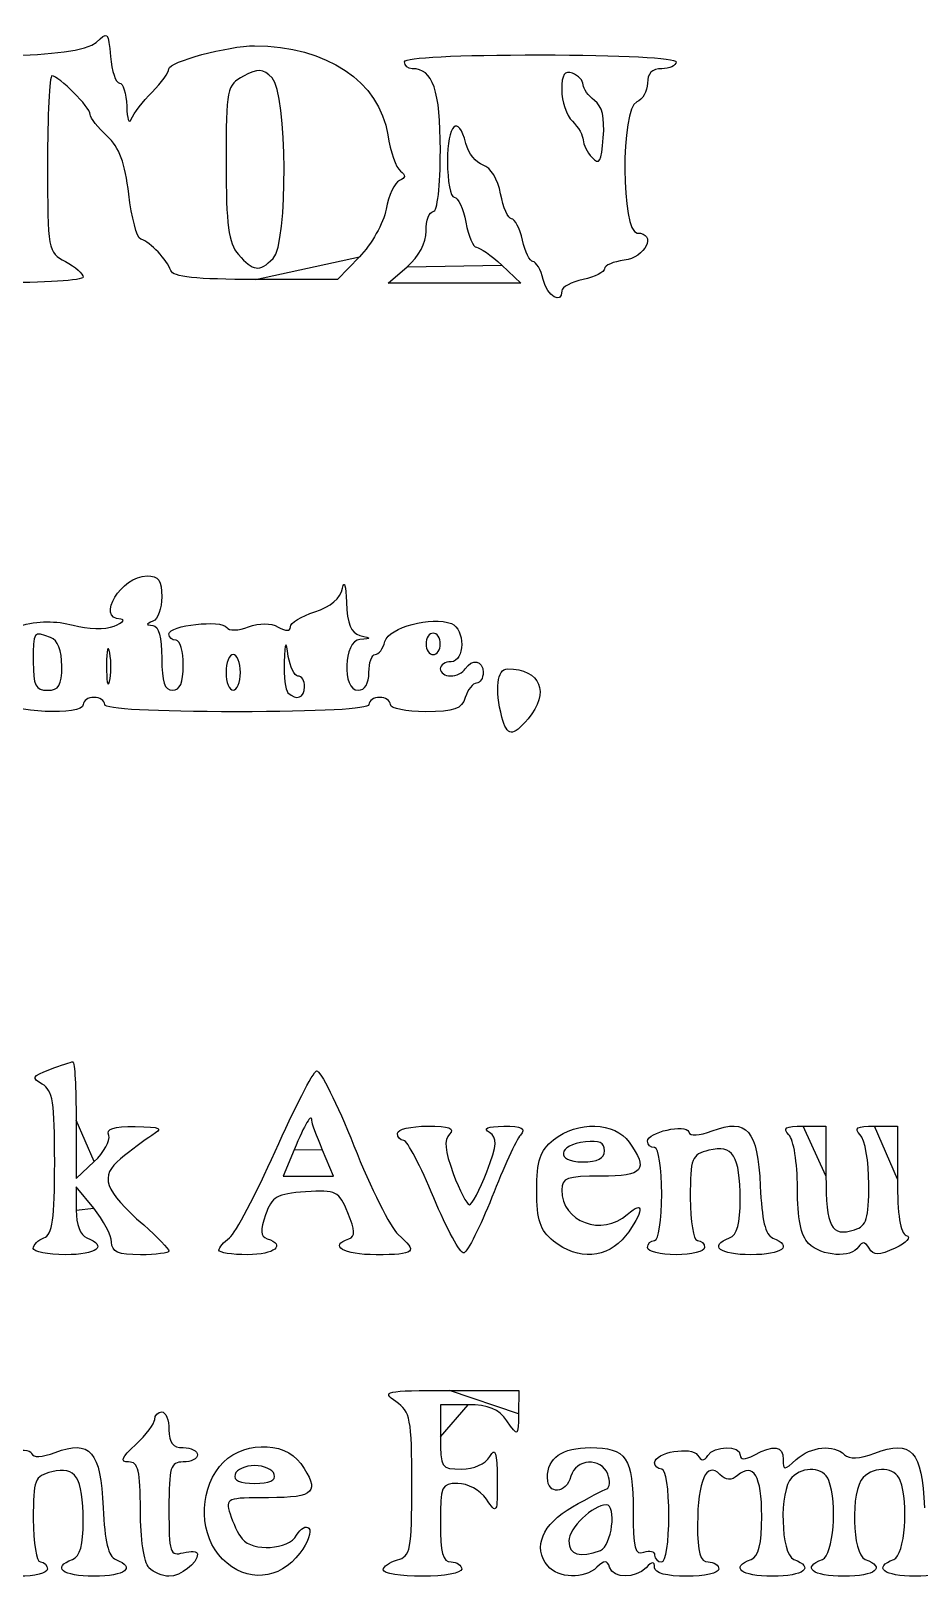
# Model space of a CAD drawing. Extents: x 1.04 to 4.15, y 7.76 to 9.54.
# Drawn here: x 1.782 to 2.197, y 7.789 to 8.513 of the extents above; entities that cross this region are included whole.
import ezdxf

# ---------------------------------------------------------------- set-up
doc = ezdxf.new("R2010")
doc.units = 0
doc.layers.add('Layer_1', color=7, linetype='CONTINUOUS')

msp = doc.modelspace()

# ---------------------------------------------------------------- linework, layer by layer
at = {"layer": 'Layer_1', "color": 7}
for points in [[(2.044988, 8.48104), (2.044988, 8.48104)], [(1.935295, 8.407966), (1.925025, 8.39746), (1.886838, 8.39746)], [(1.895, 8.407223), (1.895, 8.407222)], [(2.001744, 8.404127), (2.010735, 8.395794), (1.97973, 8.395794), (1.948725, 8.395794), (1.957577, 8.4034)], [(2.021131, 8.39746), (2.021131, 8.39746)], [(1.973092, 8.227465), (1.973092, 8.227465)], [(1.818782, 8.223259), (1.818782, 8.223259)], [(1.796425, 8.217108), (1.796425, 8.217108)], [(1.879758, 8.214131), (1.879758, 8.214131)], [(1.909758, 8.207465), (1.909758, 8.207465)], [(2.001859, 8.193295), (2.001859, 8.193295)], [(1.803092, 8.005214), (1.803092, 7.977966), (1.811523, 7.985887)], [(2.142425, 8.002461), (2.153092, 8.002461), (2.153092, 7.979325)], [(2.175758, 8.002461), (2.186425, 8.002461), (2.186425, 7.977739)], [(1.90482, 7.991457), (1.899669, 7.979128), (1.911425, 7.979128), (1.923181, 7.979128), (1.918136, 7.991202), (1.918136, 7.991202)], [(2.049758, 7.991016), (2.049758, 7.991016)], [(1.811322, 7.964128), (1.803125, 7.974128), (1.803114, 7.96319)], [(1.96999, 7.969062), (1.96999, 7.969062)], [(1.783097, 7.945438), (1.783092, 7.945438)], [(1.869758, 7.944594), (1.869758, 7.944594)], [(2.025961, 7.948833), (2.025961, 7.948833)], [(2.069758, 7.945794), (2.069758, 7.945795)], [(2.144996, 7.947702), (2.144996, 7.947699)], [(1.977354, 7.879126), (2.009762, 7.879126), (2.009586, 7.868293)], [(1.986021, 7.87246), (1.973095, 7.87246), (1.973095, 7.85746)], [(1.895595, 7.83996), (1.895595, 7.83996)], [(1.871484, 7.800434), (1.871484, 7.800434)], [(2.047823, 7.804483), (2.047823, 7.804483)], [(1.837095, 7.79646), (1.837095, 7.79646)], [(1.946428, 7.795404), (1.946429, 7.795404)], [(2.023248, 7.797278), (2.023248, 7.797276)]]:
    msp.add_lwpolyline(points, close=True, dxfattribs=at)
for points in [[(1.727441, 8.50746), (1.738305, 8.49985), (1.804802, 8.500344), (1.8125, 8.508091)], [(1.8125, 8.508091), (1.817745, 8.51337), (1.81816, 8.512953), (1.81913, 8.501424)], [(1.81913, 8.501424), (1.819699, 8.494661), (1.821574, 8.489127), (1.823297, 8.489127)], [(1.846429, 8.495675), (1.846429, 8.499041), (1.874128, 8.506531), (1.886429, 8.506492)], [(1.886429, 8.506492), (1.919963, 8.506381), (1.944679, 8.489831), (1.948576, 8.464871)], [(1.956429, 8.499042), (1.956429, 8.501039), (1.98082, 8.502262), (2.019762, 8.502217)], [(2.019762, 8.502217), (2.057606, 8.502172), (2.083095, 8.500866), (2.083095, 8.498969)], [(1.838588, 8.484922), (1.8429, 8.489235), (1.846429, 8.494073), (1.846429, 8.495675)], [(1.89455, 8.491482), (1.890132, 8.4959), (1.888102, 8.496032), (1.881217, 8.492347)], [(1.96, 8.495794), (1.958036, 8.495794), (1.956429, 8.497255), (1.956429, 8.499042)], [(1.973095, 8.457699), (1.973095, 8.485809), (1.969663, 8.495794), (1.96, 8.495794)], [(2.034762, 8.493666), (2.031027, 8.495099), (2.029762, 8.493143), (2.029762, 8.485927)], [(2.039762, 8.488305), (2.039762, 8.490198), (2.037512, 8.492611), (2.034762, 8.493666)], [(2.076429, 8.495794), (2.07195, 8.495794), (2.069762, 8.493572), (2.069762, 8.489023)], [(2.083095, 8.498969), (2.083095, 8.497223), (2.080095, 8.495794), (2.076429, 8.495794)], [(1.791793, 8.49246), (1.790676, 8.49246), (1.789763, 8.473963), (1.789763, 8.451356)], [(1.809705, 8.474509), (1.809638, 8.477783), (1.794996, 8.49246), (1.791793, 8.49246)], [(1.823297, 8.489127), (1.825019, 8.489127), (1.826547, 8.484252), (1.826692, 8.478293)], [(1.881217, 8.492347), (1.873379, 8.488152), (1.873095, 8.486743), (1.873095, 8.451936)], [(1.895, 8.407222), (1.902151, 8.414374), (1.901778, 8.484254), (1.89455, 8.491482)], [(2.029762, 8.485927), (2.029762, 8.480616), (2.032012, 8.47402), (2.034762, 8.47127)], [(2.044988, 8.48104), (2.042114, 8.483142), (2.039762, 8.486411), (2.039762, 8.488305)], [(2.069762, 8.489023), (2.069762, 8.485298), (2.067512, 8.481388), (2.064762, 8.480333)], [(1.828851, 8.47227), (1.829894, 8.474916), (1.834275, 8.48061), (1.838588, 8.484922)], [(2.049155, 8.463531), (2.049893, 8.473059), (2.048626, 8.47838), (2.044988, 8.48104)], [(2.064762, 8.480333), (2.057206, 8.477433), (2.057439, 8.419127), (2.065006, 8.419127)], [(1.81756, 8.464331), (1.813271, 8.468306), (1.809737, 8.472886), (1.809705, 8.474509)], [(1.826692, 8.478293), (1.826836, 8.472335), (1.827808, 8.469625), (1.828851, 8.47227)], [(1.98503, 8.460913), (1.981509, 8.474941), (1.976429, 8.469948), (1.976429, 8.45246)], [(2.034762, 8.47127), (2.037512, 8.46852), (2.039762, 8.4646), (2.039762, 8.462558)], [(1.827675, 8.437282), (1.825974, 8.451833), (1.823283, 8.459027), (1.81756, 8.464331)], [(1.948576, 8.464871), (1.949785, 8.457128), (1.952421, 8.449554), (1.954435, 8.448039)], [(1.969762, 8.429127), (1.971725, 8.429127), (1.973095, 8.440873), (1.973095, 8.457699)], [(1.993077, 8.4508), (1.989785, 8.451844), (1.986164, 8.456396), (1.98503, 8.460913)], [(2.039762, 8.462558), (2.039762, 8.460516), (2.041637, 8.45682), (2.043929, 8.454344)], [(2.043929, 8.454344), (2.047325, 8.450675), (2.048291, 8.452374), (2.049155, 8.463531)], [(1.789763, 8.451356), (1.789763, 8.410924), (1.789898, 8.41018), (1.798096, 8.405793)], [(1.873095, 8.451936), (1.873095, 8.422627), (1.874171, 8.414614), (1.878836, 8.409165)], [(1.976429, 8.45246), (1.976429, 8.443294), (1.977861, 8.435794), (1.979611, 8.435794)], [(2.00123, 8.437347), (1.99994, 8.444222), (1.996639, 8.449669), (1.993077, 8.4508)], [(1.954035, 8.44363), (1.951801, 8.442719), (1.948982, 8.436687), (1.947769, 8.430223)], [(1.954435, 8.448039), (1.957046, 8.446075), (1.956932, 8.444811), (1.954035, 8.44363)], [(1.833271, 8.416329), (1.831468, 8.416951), (1.82895, 8.42638), (1.827675, 8.437282)], [(1.979611, 8.435794), (1.981361, 8.435794), (1.983778, 8.430544), (1.984982, 8.424127)], [(2.006315, 8.425794), (2.00471, 8.425794), (2.002422, 8.430993), (2.00123, 8.437347)], [(1.947769, 8.430223), (1.946556, 8.42376), (1.940943, 8.413744), (1.935295, 8.407966)], [(1.966429, 8.420067), (1.966429, 8.42505), (1.967929, 8.429127), (1.969762, 8.429127)], [(1.984982, 8.424127), (1.986186, 8.41771), (1.988426, 8.41246), (1.989961, 8.41246)], [(2.011429, 8.415794), (2.010221, 8.421294), (2.007919, 8.425794), (2.006315, 8.425794)], [(1.847243, 8.401686), (1.845575, 8.406689), (1.837901, 8.414731), (1.833271, 8.416329)], [(1.957577, 8.4034), (1.96312, 8.408163), (1.966429, 8.414392), (1.966429, 8.420067)], [(2.016332, 8.405794), (2.014843, 8.405794), (2.012637, 8.410294), (2.011429, 8.415794)], [(2.065006, 8.419127), (2.074338, 8.419127), (2.068779, 8.407546), (2.0589, 8.406406)], [(1.878836, 8.409165), (1.885647, 8.401211), (1.88863, 8.400852), (1.895, 8.407223)], [(1.989961, 8.41246), (1.991496, 8.41246), (1.996798, 8.40871), (2.001744, 8.404127)], [(2.0589, 8.406406), (2.053874, 8.405826), (2.049762, 8.40407), (2.049762, 8.402504)], [(1.798096, 8.405793), (1.802679, 8.40334), (1.806429, 8.400087), (1.806429, 8.398563)], [(1.886838, 8.39746), (1.858965, 8.39746), (1.848271, 8.398601), (1.847243, 8.401686)], [(2.021131, 8.39746), (2.01998, 8.402044), (2.017821, 8.405794), (2.016332, 8.405794)], [(2.049762, 8.402504), (2.049762, 8.400938), (2.045262, 8.398668), (2.039762, 8.39746)], [(1.806429, 8.398563), (1.806429, 8.39704), (1.788054, 8.395841), (1.765596, 8.395899)], [(2.029762, 8.392196), (2.029762, 8.385548), (2.023101, 8.389611), (2.021131, 8.39746)], [(2.039762, 8.39746), (2.034262, 8.396252), (2.029762, 8.393883), (2.029762, 8.392196)], [(1.823925, 8.23892), (1.812224, 8.239513), (1.824126, 8.259131), (1.836187, 8.259131)], [(1.836187, 8.259131), (1.841593, 8.259131), (1.843092, 8.257021), (1.843092, 8.249409)], [(1.927431, 8.253496), (1.928212, 8.257516), (1.929055, 8.25454), (1.929304, 8.246883)], [(1.843092, 8.249409), (1.843092, 8.244062), (1.841217, 8.23893), (1.838925, 8.238006)], [(1.914551, 8.242404), (1.922044, 8.244877), (1.926502, 8.248716), (1.927431, 8.253496)], [(1.929304, 8.246883), (1.929638, 8.236671), (1.931313, 8.232555), (1.935592, 8.231436)], [(1.903092, 8.235381), (1.903092, 8.237163), (1.908248, 8.240324), (1.914551, 8.242404)], [(1.947258, 8.22863), (1.948944, 8.235078), (1.96908, 8.240469), (1.978284, 8.236937)], [(1.776477, 8.235812), (1.785539, 8.238252), (1.793693, 8.238358), (1.801726, 8.23614)], [(1.791152, 8.230441), (1.78316, 8.233508), (1.783092, 8.233412), (1.783092, 8.219131)], [(1.801726, 8.23614), (1.80876, 8.234198), (1.816543, 8.234054), (1.820841, 8.235786)], [(1.820841, 8.235786), (1.824829, 8.237394), (1.826217, 8.238804), (1.823925, 8.23892)], [(1.838925, 8.238006), (1.835592, 8.236661), (1.835592, 8.236272), (1.838925, 8.236061)], [(1.838925, 8.236061), (1.841602, 8.235892), (1.843092, 8.230435), (1.843092, 8.220798)], [(1.846425, 8.2321), (1.846425, 8.236101), (1.870913, 8.238875), (1.873368, 8.235152)], [(1.873368, 8.235152), (1.874484, 8.23346), (1.878815, 8.233538), (1.883544, 8.235337)], [(1.883544, 8.235337), (1.8887, 8.237297), (1.89389, 8.237284), (1.897434, 8.235303)], [(1.897434, 8.235303), (1.901047, 8.233281), (1.903092, 8.233308), (1.903092, 8.235381)], [(1.969758, 8.232465), (1.967925, 8.232465), (1.966425, 8.230215), (1.966425, 8.227465)], [(1.973092, 8.227465), (1.973092, 8.230215), (1.971592, 8.232465), (1.969758, 8.232465)], [(1.978284, 8.236937), (1.98476, 8.234452), (1.984594, 8.219139), (1.978091, 8.219139)], [(1.796425, 8.217108), (1.796425, 8.224346), (1.794527, 8.229147), (1.791152, 8.230441)], [(1.818782, 8.223259), (1.817985, 8.227406), (1.817302, 8.224798), (1.817265, 8.217465)], [(1.849758, 8.229131), (1.847925, 8.229131), (1.846425, 8.230467), (1.846425, 8.2321)], [(1.853092, 8.217465), (1.853092, 8.223881), (1.851592, 8.229131), (1.849758, 8.229131)], [(1.902146, 8.221631), (1.900974, 8.229363), (1.900679, 8.228928), (1.900258, 8.218854)], [(1.935592, 8.229525), (1.927859, 8.229013), (1.927044, 8.205805), (1.934758, 8.205805)], [(1.935592, 8.231436), (1.941147, 8.229985), (1.941147, 8.229894), (1.935592, 8.229525)], [(1.942703, 8.222472), (1.944322, 8.222472), (1.946372, 8.225243), (1.947258, 8.22863)], [(1.966425, 8.227465), (1.966425, 8.224715), (1.967925, 8.222465), (1.969758, 8.222465)], [(1.969758, 8.222465), (1.971592, 8.222465), (1.973092, 8.224715), (1.973092, 8.227465)], [(1.783092, 8.219131), (1.783092, 8.20802), (1.784203, 8.205798), (1.789758, 8.205798)], [(1.818715, 8.209926), (1.81955, 8.213113), (1.81958, 8.219113), (1.818782, 8.223259)], [(1.843092, 8.220798), (1.843092, 8.209687), (1.844388, 8.205798), (1.848092, 8.205798)], [(1.876425, 8.222465), (1.874592, 8.222465), (1.873092, 8.218715), (1.873092, 8.214131)], [(1.879758, 8.214131), (1.879758, 8.218715), (1.878258, 8.222465), (1.876425, 8.222465)], [(1.900258, 8.218854), (1.899983, 8.212284), (1.900759, 8.205909), (1.90198, 8.204687)], [(1.906646, 8.212465), (1.904935, 8.212465), (1.902909, 8.21659), (1.902146, 8.221631)], [(1.939758, 8.214139), (1.939758, 8.218722), (1.941083, 8.222472), (1.942703, 8.222472)], [(1.978091, 8.219139), (1.975341, 8.219139), (1.973091, 8.217639), (1.973091, 8.215805)], [(1.984758, 8.215805), (1.987872, 8.220843), (1.993091, 8.219799), (1.993091, 8.214139)], [(1.789758, 8.205798), (1.795115, 8.205798), (1.796425, 8.20802), (1.796425, 8.217108)], [(1.817265, 8.217465), (1.817232, 8.210131), (1.817881, 8.206739), (1.818715, 8.209926)], [(1.848092, 8.205798), (1.851584, 8.205798), (1.853092, 8.209317), (1.853092, 8.217465)], [(1.873092, 8.214131), (1.873092, 8.209548), (1.874592, 8.205798), (1.876425, 8.205798)], [(1.876425, 8.205798), (1.878258, 8.205798), (1.879758, 8.209548), (1.879758, 8.214131)], [(1.909758, 8.207465), (1.909758, 8.210215), (1.908358, 8.212465), (1.906646, 8.212465)], [(1.934758, 8.205805), (1.937869, 8.205805), (1.939758, 8.208953), (1.939758, 8.214139)], [(1.973091, 8.215805), (1.973091, 8.213972), (1.975253, 8.212472), (1.977895, 8.212472)], [(1.977895, 8.212472), (1.980537, 8.212472), (1.983625, 8.213972), (1.984758, 8.215805)], [(1.993091, 8.214139), (1.993091, 8.211389), (1.991693, 8.209139), (1.989983, 8.209139)], [(2.001859, 8.193295), (1.998401, 8.206198), (1.999521, 8.215795), (2.004486, 8.215795)], [(2.004486, 8.215795), (2.019895, 8.215795), (2.024444, 8.204677), (2.014017, 8.192499)], [(1.90198, 8.204687), (1.905816, 8.200852), (1.909758, 8.20226), (1.909758, 8.207465)], [(1.989983, 8.209139), (1.988273, 8.209139), (1.985922, 8.206139), (1.984758, 8.202472)], [(1.806425, 8.199138), (1.806425, 8.193887), (1.77206, 8.195337), (1.767258, 8.200791)], [(1.811425, 8.202472), (1.808675, 8.202472), (1.806425, 8.200972), (1.806425, 8.199138)], [(1.816425, 8.199138), (1.816425, 8.200972), (1.814175, 8.202472), (1.811425, 8.202472)], [(1.878092, 8.195805), (1.839203, 8.195805), (1.816425, 8.197036), (1.816425, 8.199138)], [(1.939758, 8.199138), (1.939758, 8.197036), (1.916981, 8.195805), (1.878092, 8.195805)], [(1.944758, 8.202472), (1.942008, 8.202472), (1.939758, 8.200972), (1.939758, 8.199138)], [(1.949758, 8.199138), (1.949758, 8.200972), (1.947508, 8.202472), (1.944758, 8.202472)], [(1.9662, 8.195805), (1.957157, 8.195805), (1.949758, 8.197305), (1.949758, 8.199138)], [(1.984758, 8.202472), (1.983019, 8.196992), (1.979715, 8.195805), (1.9662, 8.195805)], [(2.014017, 8.192499), (2.006657, 8.183903), (2.004335, 8.184055), (2.001859, 8.193295)], [(1.790809, 8.028894), (1.79597, 8.030856), (1.800845, 8.032462), (1.801642, 8.032462)], [(1.801642, 8.032462), (1.80244, 8.032462), (1.803092, 8.0202), (1.803092, 8.005214)], [(1.787258, 8.022062), (1.782097, 8.02495), (1.782505, 8.025737), (1.790809, 8.028894)], [(1.895959, 7.990657), (1.904929, 8.010748), (1.913643, 8.027645), (1.915324, 8.028205)], [(1.915324, 8.028205), (1.917005, 8.028765), (1.924833, 8.013078), (1.932718, 7.993343)], [(1.793092, 7.985525), (1.793092, 8.013747), (1.792206, 8.019292), (1.787258, 8.022062)], [(1.913092, 8.005091), (1.913092, 8.008813), (1.909816, 8.003413), (1.90482, 7.991457)], [(1.818294, 7.998135), (1.817089, 8.001277), (1.820484, 8.002408), (1.830696, 8.002266)], [(1.830696, 8.002266), (1.842921, 8.002096), (1.843934, 8.001551), (1.838445, 7.998099)], [(1.918136, 7.991202), (1.915362, 7.997842), (1.913092, 8.004092), (1.913092, 8.005091)], [(1.953092, 7.999128), (1.953092, 8.000961), (1.959392, 8.002461), (1.967092, 8.002461)], [(1.967092, 8.002461), (1.977357, 8.002461), (1.980104, 8.001473), (1.977388, 7.998758)], [(1.996011, 7.999454), (1.992874, 8.001441), (1.994977, 8.002375), (2.002666, 8.00241)], [(2.002666, 8.00241), (2.011282, 8.002455), (2.013101, 8.001488), (2.010455, 7.998295)], [(2.025961, 7.996089), (2.036936, 8.004976), (2.05465, 8.004456), (2.061236, 7.995052)], [(2.069758, 7.995433), (2.069758, 7.99965), (2.087694, 8.003655), (2.089002, 7.99973)], [(2.100004, 8.000241), (2.116297, 8.006391), (2.121251, 8.000689), (2.122414, 7.974449)], [(2.135758, 7.998461), (2.132647, 8.001572), (2.134129, 8.002461), (2.142425, 8.002461)], [(2.169092, 7.998461), (2.16598, 8.001572), (2.167462, 8.002461), (2.175758, 8.002461)], [(1.811523, 7.985887), (1.81616, 7.990244), (1.819208, 7.995755), (1.818294, 7.998135)], [(1.838445, 7.998099), (1.834973, 7.995915), (1.828396, 7.991032), (1.82383, 7.987248)], [(1.932718, 7.993343), (1.940604, 7.973608), (1.949914, 7.954971), (1.953407, 7.951927)], [(1.956022, 7.995795), (1.95441, 7.995795), (1.953092, 7.997295), (1.953092, 7.999128)], [(1.96999, 7.969062), (1.96392, 7.983765), (1.957634, 7.995795), (1.956022, 7.995795)], [(1.977388, 7.998758), (1.974673, 7.996042), (1.975131, 7.991152), (1.979107, 7.980425)], [(1.994725, 7.981172), (1.99964, 7.99404), (1.999849, 7.997023), (1.996011, 7.999454)], [(2.010455, 7.998295), (2.008557, 7.996003), (2.002566, 7.982942), (1.997143, 7.969271)], [(2.018092, 7.972461), (2.018092, 7.986574), (2.019525, 7.990877), (2.025961, 7.996089)], [(2.040849, 7.995183), (2.027871, 7.993646), (2.026727, 7.985795), (2.03948, 7.985795)], [(2.049758, 7.991016), (2.049758, 7.994716), (2.047163, 7.99593), (2.040849, 7.995183)], [(2.061236, 7.995052), (2.070356, 7.982031), (2.06796, 7.979127), (2.048092, 7.979127)], [(2.073092, 7.992461), (2.071258, 7.992461), (2.069758, 7.993799), (2.069758, 7.995433)], [(2.089002, 7.99973), (2.089676, 7.997707), (2.093798, 7.997898), (2.100004, 8.000241)], [(2.11304, 7.96819), (2.112974, 7.988722), (2.109632, 7.993989), (2.098449, 7.991182)], [(2.139758, 7.973699), (2.139758, 7.985403), (2.138013, 7.996206), (2.135758, 7.998461)], [(2.173092, 7.975353), (2.173092, 7.985862), (2.171292, 7.996261), (2.169092, 7.998461)], [(1.82383, 7.987248), (1.813899, 7.979018), (1.81615, 7.97258), (1.834631, 7.956354)], [(1.874704, 7.950427), (1.877425, 7.952463), (1.886989, 7.970566), (1.895959, 7.990657)], [(2.03948, 7.985795), (2.046588, 7.985795), (2.049758, 7.987405), (2.049758, 7.991016)], [(2.076425, 7.970795), (2.076425, 7.983017), (2.074972, 7.992461), (2.073092, 7.992461)], [(2.098449, 7.991182), (2.090295, 7.989136), (2.089758, 7.987769), (2.089758, 7.969064)], [(1.788092, 7.950334), (1.792074, 7.951862), (1.793092, 7.959024), (1.793092, 7.985525)], [(1.979107, 7.980425), (1.982089, 7.972378), (1.985502, 7.965795), (1.986691, 7.965795)], [(1.986691, 7.965795), (1.98788, 7.965795), (1.991495, 7.972714), (1.994725, 7.981172)], [(2.048092, 7.979127), (2.032207, 7.979127), (2.029758, 7.978269), (2.029758, 7.972699)], [(2.153092, 7.979325), (2.153092, 7.95511), (2.155459, 7.950647), (2.166455, 7.954137)], [(1.910182, 7.971791), (1.896666, 7.97091), (1.894489, 7.969663), (1.891488, 7.961074)], [(1.929945, 7.962011), (1.925723, 7.972202), (1.924648, 7.972734), (1.910182, 7.971791)], [(2.025961, 7.948833), (2.019525, 7.954045), (2.018092, 7.958348), (2.018092, 7.972461)], [(2.029758, 7.972699), (2.029758, 7.957777), (2.048648, 7.95074), (2.060329, 7.961311)], [(2.122414, 7.974449), (2.123113, 7.958698), (2.124829, 7.951585), (2.128248, 7.950273)], [(2.144996, 7.947699), (2.141356, 7.95134), (2.139758, 7.959269), (2.139758, 7.973699)], [(2.166455, 7.954137), (2.172065, 7.955918), (2.173092, 7.9592), (2.173092, 7.975353)], [(2.186425, 7.977739), (2.186425, 7.960987), (2.187768, 7.952531), (2.190592, 7.951509)], [(1.984155, 7.943371), (1.982435, 7.942798), (1.976061, 7.954359), (1.96999, 7.969062)], [(1.997143, 7.969271), (1.99172, 7.9556), (1.985875, 7.943945), (1.984155, 7.943371)], [(2.060329, 7.961311), (2.068597, 7.968793), (2.068056, 7.962101), (2.059517, 7.951244)], [(2.073092, 7.949128), (2.074972, 7.949128), (2.076425, 7.958572), (2.076425, 7.970795)], [(2.089758, 7.969064), (2.089758, 7.957996), (2.091241, 7.949128), (2.093092, 7.949128)], [(2.108092, 7.950333), (2.111582, 7.951673), (2.113076, 7.957063), (2.11304, 7.96819)], [(1.803114, 7.96319), (1.803104, 7.956531), (1.805053, 7.951502), (1.808097, 7.950334)], [(1.819638, 7.948295), (1.819572, 7.951503), (1.81583, 7.958628), (1.811322, 7.964128)], [(1.891488, 7.961074), (1.888942, 7.953788), (1.889135, 7.951005), (1.892258, 7.949963)], [(1.930417, 7.949903), (1.93346, 7.950917), (1.933348, 7.953795), (1.929945, 7.962011)], [(1.783092, 7.945438), (1.783092, 7.947075), (1.785342, 7.949278), (1.788092, 7.950334)], [(1.808097, 7.950334), (1.817986, 7.946539), (1.812806, 7.942462), (1.798097, 7.942462)], [(1.834631, 7.956354), (1.841118, 7.950658), (1.846425, 7.945203), (1.846425, 7.94423)], [(1.869758, 7.944594), (1.869758, 7.945767), (1.871984, 7.948392), (1.874704, 7.950427)], [(1.892258, 7.949963), (1.901239, 7.946965), (1.895735, 7.942461), (1.883091, 7.942461)], [(1.943092, 7.942461), (1.927858, 7.942461), (1.9207, 7.946664), (1.930417, 7.949903)], [(1.953407, 7.951927), (1.962816, 7.943728), (1.961435, 7.942461), (1.943092, 7.942461)], [(2.059517, 7.951244), (2.051173, 7.940637), (2.037313, 7.939641), (2.025961, 7.948833)], [(2.118092, 7.942461), (2.103383, 7.942461), (2.098203, 7.946539), (2.108092, 7.950333)], [(2.128248, 7.950273), (2.137996, 7.946533), (2.132703, 7.942461), (2.118092, 7.942461)], [(2.190592, 7.951509), (2.192974, 7.950647), (2.190732, 7.948112), (2.185353, 7.945588)], [(1.798097, 7.942462), (1.789847, 7.942462), (1.783097, 7.943801), (1.783097, 7.945438)], [(1.833092, 7.942462), (1.822661, 7.942462), (1.819732, 7.943732), (1.819638, 7.948295)], [(1.846425, 7.94423), (1.846425, 7.943258), (1.840425, 7.942462), (1.833092, 7.942462)], [(1.883091, 7.942461), (1.875758, 7.942461), (1.869758, 7.943421), (1.869758, 7.944594)], [(2.069758, 7.945795), (2.069758, 7.947628), (2.071258, 7.949128), (2.073092, 7.949128)], [(2.083092, 7.942461), (2.075758, 7.942461), (2.069758, 7.943961), (2.069758, 7.945794)], [(2.096425, 7.945794), (2.096425, 7.943961), (2.090425, 7.942461), (2.083092, 7.942461)], [(2.093092, 7.949128), (2.094925, 7.949128), (2.096425, 7.947628), (2.096425, 7.945794)], [(2.168311, 7.946153), (2.164963, 7.940735), (2.151038, 7.94166), (2.144996, 7.947702)], [(2.173269, 7.94551), (2.171386, 7.948558), (2.169915, 7.948749), (2.168311, 7.946153)], [(2.185353, 7.945588), (2.177648, 7.941972), (2.175463, 7.941957), (2.173269, 7.94551)], [(1.952354, 7.873937), (1.945431, 7.878786), (1.947071, 7.879126), (1.977354, 7.879126)], [(1.959762, 7.835292), (1.959762, 7.866086), (1.959172, 7.869161), (1.952354, 7.873937)], [(2.00418, 7.86496), (2.000281, 7.870549), (1.995655, 7.87246), (1.986021, 7.87246)], [(1.830942, 7.853967), (1.835793, 7.858463), (1.839762, 7.863713), (1.839762, 7.865634)], [(1.839762, 7.865634), (1.839762, 7.867555), (1.841262, 7.869126), (1.843095, 7.869126)], [(1.843095, 7.869126), (1.844929, 7.869126), (1.846429, 7.865376), (1.846429, 7.860793)], [(2.009586, 7.868293), (2.009412, 7.857477), (2.009403, 7.857472), (2.00418, 7.86496)], [(1.793341, 7.850239), (1.809634, 7.856389), (1.814588, 7.850687), (1.815751, 7.824447)], [(1.846429, 7.860793), (1.846429, 7.854682), (1.848206, 7.85246), (1.853095, 7.85246)], [(1.870004, 7.843677), (1.879219, 7.855392), (1.900132, 7.856151), (1.907906, 7.845051)], [(1.973095, 7.85746), (1.973095, 7.843071), (1.973496, 7.84246), (1.982929, 7.84246)], [(2.175819, 7.849918), (2.193023, 7.856411), (2.197905, 7.851068), (2.199085, 7.824448)], [(1.763095, 7.845432), (1.763095, 7.849649), (1.781031, 7.853653), (1.782339, 7.849728)], [(1.782339, 7.849728), (1.783014, 7.847705), (1.787135, 7.847897), (1.793341, 7.850239)], [(1.827609, 7.845793), (1.823421, 7.845793), (1.824211, 7.847729), (1.830942, 7.853967)], [(1.853095, 7.85246), (1.856762, 7.85246), (1.859762, 7.85096), (1.859762, 7.849126)], [(1.859762, 7.849126), (1.859762, 7.847293), (1.856762, 7.845793), (1.853095, 7.845793)], [(1.996161, 7.848293), (1.998802, 7.852827), (1.999581, 7.850434), (1.99966, 7.837551)], [(2.023095, 7.83846), (2.023095, 7.847688), (2.029912, 7.85246), (2.043095, 7.85246)], [(2.043095, 7.85246), (2.059874, 7.85246), (2.063095, 7.847732), (2.063095, 7.823103)], [(2.073095, 7.845432), (2.073095, 7.850268), (2.0905, 7.853326), (2.093196, 7.848964)], [(2.093196, 7.848964), (2.094928, 7.846162), (2.09623, 7.846108), (2.097875, 7.848771)], [(2.097875, 7.848771), (2.100758, 7.853434), (2.113095, 7.853628), (2.113095, 7.849009)], [(2.113095, 7.849009), (2.113095, 7.846631), (2.115098, 7.846631), (2.119543, 7.849009)], [(2.119543, 7.849009), (2.128761, 7.853943), (2.133095, 7.853282), (2.133095, 7.846943)], [(2.139191, 7.846943), (2.146012, 7.853117), (2.156722, 7.854167), (2.161734, 7.849154)], [(2.161734, 7.849154), (2.16392, 7.846969), (2.168693, 7.847227), (2.175819, 7.849918)], [(1.806378, 7.818188), (1.806311, 7.83872), (1.802969, 7.843987), (1.791786, 7.84118)], [(1.833095, 7.823126), (1.833095, 7.841946), (1.832164, 7.845793), (1.827609, 7.845793)], [(1.853095, 7.845793), (1.8471, 7.845793), (1.846429, 7.843571), (1.846429, 7.823737)], [(1.871484, 7.800434), (1.860728, 7.811191), (1.860049, 7.831021), (1.870004, 7.843677)], [(1.886429, 7.844126), (1.882151, 7.844126), (1.878026, 7.842251), (1.877262, 7.83996)], [(1.895595, 7.83996), (1.894831, 7.842251), (1.890706, 7.844126), (1.886429, 7.844126)], [(1.907906, 7.845051), (1.917211, 7.831767), (1.914717, 7.829126), (1.892871, 7.829126)], [(1.982929, 7.84246), (1.988779, 7.84246), (1.99414, 7.844823), (1.996161, 7.848293)], [(2.051263, 7.840023), (2.048205, 7.847992), (2.036216, 7.847367), (2.034061, 7.839126)], [(2.076429, 7.84246), (2.074595, 7.84246), (2.073095, 7.843797), (2.073095, 7.845432)], [(2.079762, 7.820793), (2.079762, 7.833015), (2.078309, 7.84246), (2.076429, 7.84246)], [(2.103544, 7.840012), (2.097288, 7.846268), (2.093206, 7.837087), (2.093146, 7.816628)], [(2.123095, 7.820493), (2.123095, 7.839287), (2.11932, 7.845677), (2.11187, 7.839494)], [(2.133095, 7.846943), (2.133095, 7.84181), (2.133519, 7.84181), (2.139191, 7.846943)], [(2.154405, 7.837188), (2.152012, 7.843426), (2.142742, 7.844108), (2.137095, 7.838461)], [(2.187739, 7.837188), (2.185345, 7.843426), (2.176076, 7.844108), (2.170429, 7.838461)], [(1.791786, 7.84118), (1.783632, 7.839134), (1.783095, 7.837767), (1.783095, 7.819063)], [(1.877262, 7.83996), (1.876345, 7.837211), (1.879466, 7.835793), (1.886429, 7.835793)], [(1.886429, 7.835793), (1.893392, 7.835793), (1.896511, 7.837211), (1.895595, 7.83996)], [(1.953095, 7.800092), (1.959203, 7.801689), (1.959762, 7.804639), (1.959762, 7.835292)], [(1.981239, 7.835793), (1.973589, 7.835793), (1.973095, 7.834679), (1.973095, 7.81746)], [(1.994572, 7.828385), (1.991618, 7.832603), (1.985876, 7.835793), (1.981239, 7.835793)], [(1.99966, 7.837551), (1.99976, 7.821609), (1.99956, 7.821259), (1.994572, 7.828385)], [(2.034061, 7.839126), (2.031892, 7.83083), (2.023095, 7.830296), (2.023095, 7.83846)], [(2.050786, 7.833298), (2.052266, 7.833824), (2.05248, 7.83685), (2.051263, 7.840023)], [(2.11187, 7.839494), (2.108827, 7.836968), (2.106439, 7.837117), (2.103544, 7.840012)], [(2.137095, 7.838461), (2.131126, 7.832491), (2.131907, 7.802707), (2.138095, 7.800333)], [(2.151429, 7.800333), (2.156583, 7.802311), (2.158531, 7.826435), (2.154405, 7.837188)], [(2.170429, 7.838461), (2.164459, 7.832491), (2.16524, 7.802707), (2.171429, 7.800333)], [(2.184762, 7.800333), (2.189916, 7.802311), (2.191865, 7.826435), (2.187739, 7.837188)], [(1.892871, 7.829126), (1.873438, 7.829126), (1.872736, 7.828833), (1.874945, 7.821626)], [(2.034762, 7.824811), (2.042095, 7.828954), (2.049306, 7.832773), (2.050786, 7.833298)], [(1.815751, 7.824447), (1.81645, 7.808697), (1.818166, 7.801584), (1.821585, 7.800272)], [(1.837095, 7.79646), (1.834768, 7.798786), (1.833095, 7.809941), (1.833095, 7.823126)], [(1.846429, 7.823737), (1.846429, 7.803323), (1.846924, 7.801812), (1.853095, 7.803425)], [(1.874945, 7.821626), (1.87621, 7.817501), (1.878745, 7.812251), (1.880578, 7.80996)], [(2.023248, 7.797276), (2.016084, 7.805907), (2.020657, 7.816844), (2.034762, 7.824811)], [(2.050504, 7.825793), (2.044366, 7.825793), (2.033095, 7.81488), (2.033095, 7.808937)], [(2.047823, 7.804483), (2.053132, 7.80652), (2.055557, 7.825793), (2.050504, 7.825793)], [(2.063095, 7.823103), (2.063095, 7.805489), (2.063971, 7.802083), (2.068095, 7.803665)], [(2.076429, 7.799126), (2.078309, 7.799126), (2.079762, 7.808571), (2.079762, 7.820793)], [(2.118095, 7.800333), (2.121697, 7.801715), (2.123095, 7.807353), (2.123095, 7.820493)], [(1.783095, 7.819063), (1.783095, 7.807994), (1.784578, 7.799126), (1.786429, 7.799126)], [(1.801429, 7.800332), (1.804919, 7.801671), (1.806413, 7.807061), (1.806378, 7.818188)], [(1.906013, 7.811598), (1.9078, 7.814792), (1.910399, 7.816267), (1.911789, 7.814877)], [(1.911789, 7.814877), (1.913178, 7.813487), (1.911268, 7.80825), (1.907542, 7.803238)], [(1.973095, 7.81746), (1.973095, 7.803385), (1.974256, 7.799126), (1.978095, 7.799126)], [(2.093146, 7.816628), (2.093102, 7.803272), (2.094279, 7.799128), (2.098095, 7.799128)], [(1.880578, 7.80996), (1.88554, 7.803757), (1.902227, 7.804832), (1.906013, 7.811598)], [(2.033095, 7.808937), (2.033095, 7.802369), (2.038251, 7.80081), (2.047823, 7.804483)], [(1.786429, 7.799126), (1.788262, 7.799126), (1.789762, 7.797626), (1.789762, 7.795793)], [(1.811429, 7.792459), (1.79672, 7.792459), (1.79154, 7.796537), (1.801429, 7.800332)], [(1.821585, 7.800272), (1.831333, 7.796531), (1.82604, 7.792459), (1.811429, 7.792459)], [(1.859762, 7.802814), (1.859762, 7.798581), (1.85188, 7.79246), (1.846429, 7.79246)], [(1.853095, 7.803425), (1.856762, 7.804384), (1.859762, 7.804109), (1.859762, 7.802814)], [(1.907542, 7.803238), (1.898106, 7.790543), (1.882583, 7.789336), (1.871484, 7.800434)], [(1.946429, 7.795404), (1.946429, 7.797024), (1.949429, 7.799133), (1.953095, 7.800092)], [(1.978095, 7.799126), (1.980845, 7.799126), (1.983095, 7.797626), (1.983095, 7.795793)], [(2.052123, 7.796628), (2.050901, 7.799961), (2.049712, 7.799961), (2.046179, 7.796628)], [(2.068095, 7.803665), (2.070845, 7.804721), (2.073095, 7.804131), (2.073095, 7.802355)], [(2.073095, 7.796461), (2.073095, 7.799572), (2.072206, 7.799572), (2.069095, 7.796461)], [(2.073095, 7.802355), (2.073095, 7.800579), (2.074595, 7.799126), (2.076429, 7.799126)], [(2.098095, 7.799128), (2.100845, 7.799128), (2.103095, 7.797628), (2.103095, 7.795794)], [(2.128095, 7.792461), (2.113386, 7.792461), (2.108207, 7.796538), (2.118095, 7.800333)], [(2.138095, 7.800333), (2.147984, 7.796538), (2.142804, 7.792461), (2.128095, 7.792461)], [(2.161429, 7.792461), (2.14672, 7.792461), (2.14154, 7.796538), (2.151429, 7.800333)], [(2.171429, 7.800333), (2.181317, 7.796538), (2.176138, 7.792461), (2.161429, 7.792461)], [(2.194762, 7.792461), (2.180053, 7.792461), (2.174873, 7.796538), (2.184762, 7.800333)], [(2.204918, 7.800273), (2.214666, 7.796532), (2.209373, 7.792461), (2.194762, 7.792461)], [(1.789762, 7.795793), (1.789762, 7.793959), (1.783762, 7.792459), (1.776429, 7.792459)], [(1.846429, 7.79246), (1.843495, 7.79246), (1.839295, 7.79426), (1.837095, 7.79646)], [(1.964761, 7.79246), (1.954678, 7.79246), (1.946428, 7.793785), (1.946428, 7.795404)], [(1.983095, 7.795793), (1.983095, 7.79396), (1.974845, 7.79246), (1.964761, 7.79246)], [(2.046179, 7.796628), (2.040229, 7.791015), (2.028161, 7.791357), (2.023248, 7.797278)], [(2.069095, 7.796461), (2.063871, 7.791236), (2.054065, 7.791333), (2.052123, 7.796628)], [(2.088095, 7.792461), (2.078651, 7.792461), (2.073095, 7.793942), (2.073095, 7.796461)], [(2.103095, 7.795794), (2.103095, 7.793961), (2.096345, 7.792461), (2.088095, 7.792461)]]:
    msp.add_open_spline(points, degree=3, dxfattribs=at)

doc.saveas('drawing.dxf')
